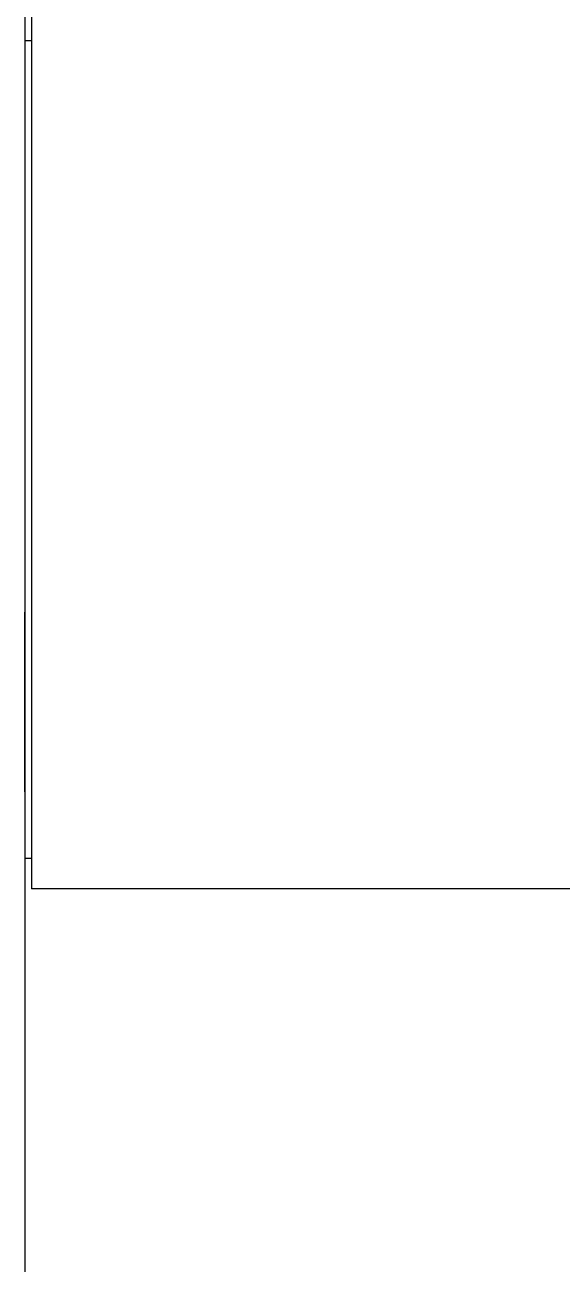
# Model space of a CAD drawing. Header units: millimetres. Extents: x 732 to 1037, y 127 to 299.
# Drawn here: x 734.3826 to 734.4073, y 279.2957 to 279.3526 of the extents above; entities that cross this region are included whole.
import ezdxf

# ---------------------------------------------------------------- set-up
doc = ezdxf.new("R2010")
doc.units = ezdxf.units.MM
doc.layers.add('I-ARQ', color=8, linetype='Continuous')

msp = doc.modelspace()

# ---------------------------------------------------------------- linework, layer by layer
at = {"layer": 'I-ARQ'}
msp.add_line((734.382584, 279.876541), (734.382584, 279.16503), dxfattribs=at)
for points in [[(734.382897, 279.353323), (734.382897, 279.353323), (734.382897, 279.315418), (734.382897, 279.315418)], [(734.382584, 279.351919), (734.382584, 279.351919), (734.382897, 279.351919), (734.382897, 279.351919)], [(734.382584, 279.351919), (734.382584, 279.351919), (734.382584, 279.333135), (734.382584, 279.333135)], [(734.382584, 279.333135), (734.382584, 279.333135), (734.382584, 279.31435), (734.382584, 279.31435)], [(734.382584, 279.317395), (734.382584, 279.317395), (734.382584, 279.325658), (734.382584, 279.325658)], [(734.382897, 279.315418), (734.382897, 279.315418), (734.382897, 279.312947), (734.382897, 279.312947)], [(734.382584, 279.31435), (734.382584, 279.31435), (734.382897, 279.31435), (734.382897, 279.31435)], [(734.416608, 279.312947), (734.416608, 279.312947), (734.382897, 279.312947), (734.382897, 279.312947)]]:
    msp.add_open_spline(points, degree=3, dxfattribs=at)
msp.add_open_spline([(734.382584, 279.34061), (734.382584, 279.340613), (734.382584, 279.340611), (734.382584, 279.340611), (734.382584, 279.340611), (734.382584, 279.340611), (734.382584, 279.340611), (734.382584, 279.340611), (734.382584, 279.340611), (734.382584, 279.340611), (734.382584, 279.340611), (734.382584, 279.340611), (734.382584, 279.340611), (734.382584, 279.340611), (734.382584, 279.340611), (734.382584, 279.340611), (734.382584, 279.340611), (734.382584, 279.340611), (734.382584, 279.340611), (734.382584, 279.340611), (734.382584, 279.340611), (734.382584, 279.340611), (734.382584, 279.340611), (734.382584, 279.340611), (734.382584, 279.340611), (734.382584, 279.340611), (734.382584, 279.34061), (734.382584, 279.34061), (734.382584, 279.34061), (734.382584, 279.34061), (734.382584, 279.34061), (734.382584, 279.34061), (734.382584, 279.34061), (734.382584, 279.34061), (734.382584, 279.34061), (734.382584, 279.34061)], degree=3, knots=[0, 0, 0, 0, 0.111111, 0.111111, 0.111111, 0.111111, 0.222222, 0.222222, 0.222222, 0.222222, 0.333333, 0.333333, 0.333333, 0.333333, 0.444444, 0.444444, 0.444444, 0.444444, 0.555556, 0.555556, 0.555556, 0.555556, 0.666667, 0.666667, 0.666667, 0.666667, 0.777778, 0.777778, 0.777778, 0.777778, 0.888889, 0.888889, 0.888889, 0.888889, 1, 1, 1, 1], dxfattribs=at)

doc.saveas('drawing.dxf')
